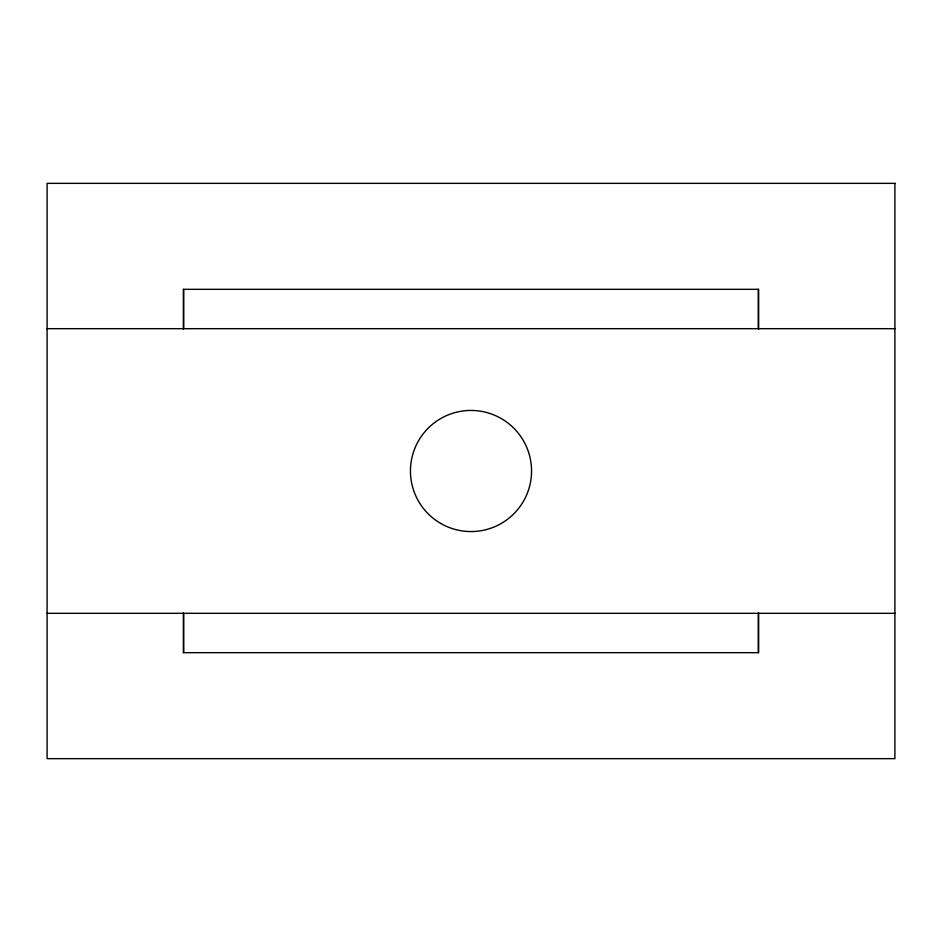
<?xml version="1.0" encoding="UTF-8"?>
<svg xmlns="http://www.w3.org/2000/svg" width="942" height="942" viewBox="0 0 942 942"><rect width="100%" height="100%" fill="white"/><g stroke="black" fill="none" stroke-linecap="round" stroke-linejoin="round"><path stroke-width="1.41" d="M47.1 328.687L894.9 328.687M47.1 613.313L894.9 613.313M758.651 329.041L758.651 289.324L183.349 289.324L183.349 329.041M758.651 612.959L758.651 652.676L183.349 652.676L183.349 612.959M758.275 289.324L758.275 328.687M758.275 613.313L758.275 652.676M183.725 289.324L183.725 328.687M183.725 613.313L183.725 652.676M894.9 183.349L47.1 183.349L47.1 758.651L894.9 758.651L894.9 183.349M440.726 523.446A60.559 60.559 0 0 0 531.559 471A60.559 60.559 0 0 0 440.726 418.554A60.559 60.559 0 0 0 440.726 523.446"/></g></svg>
